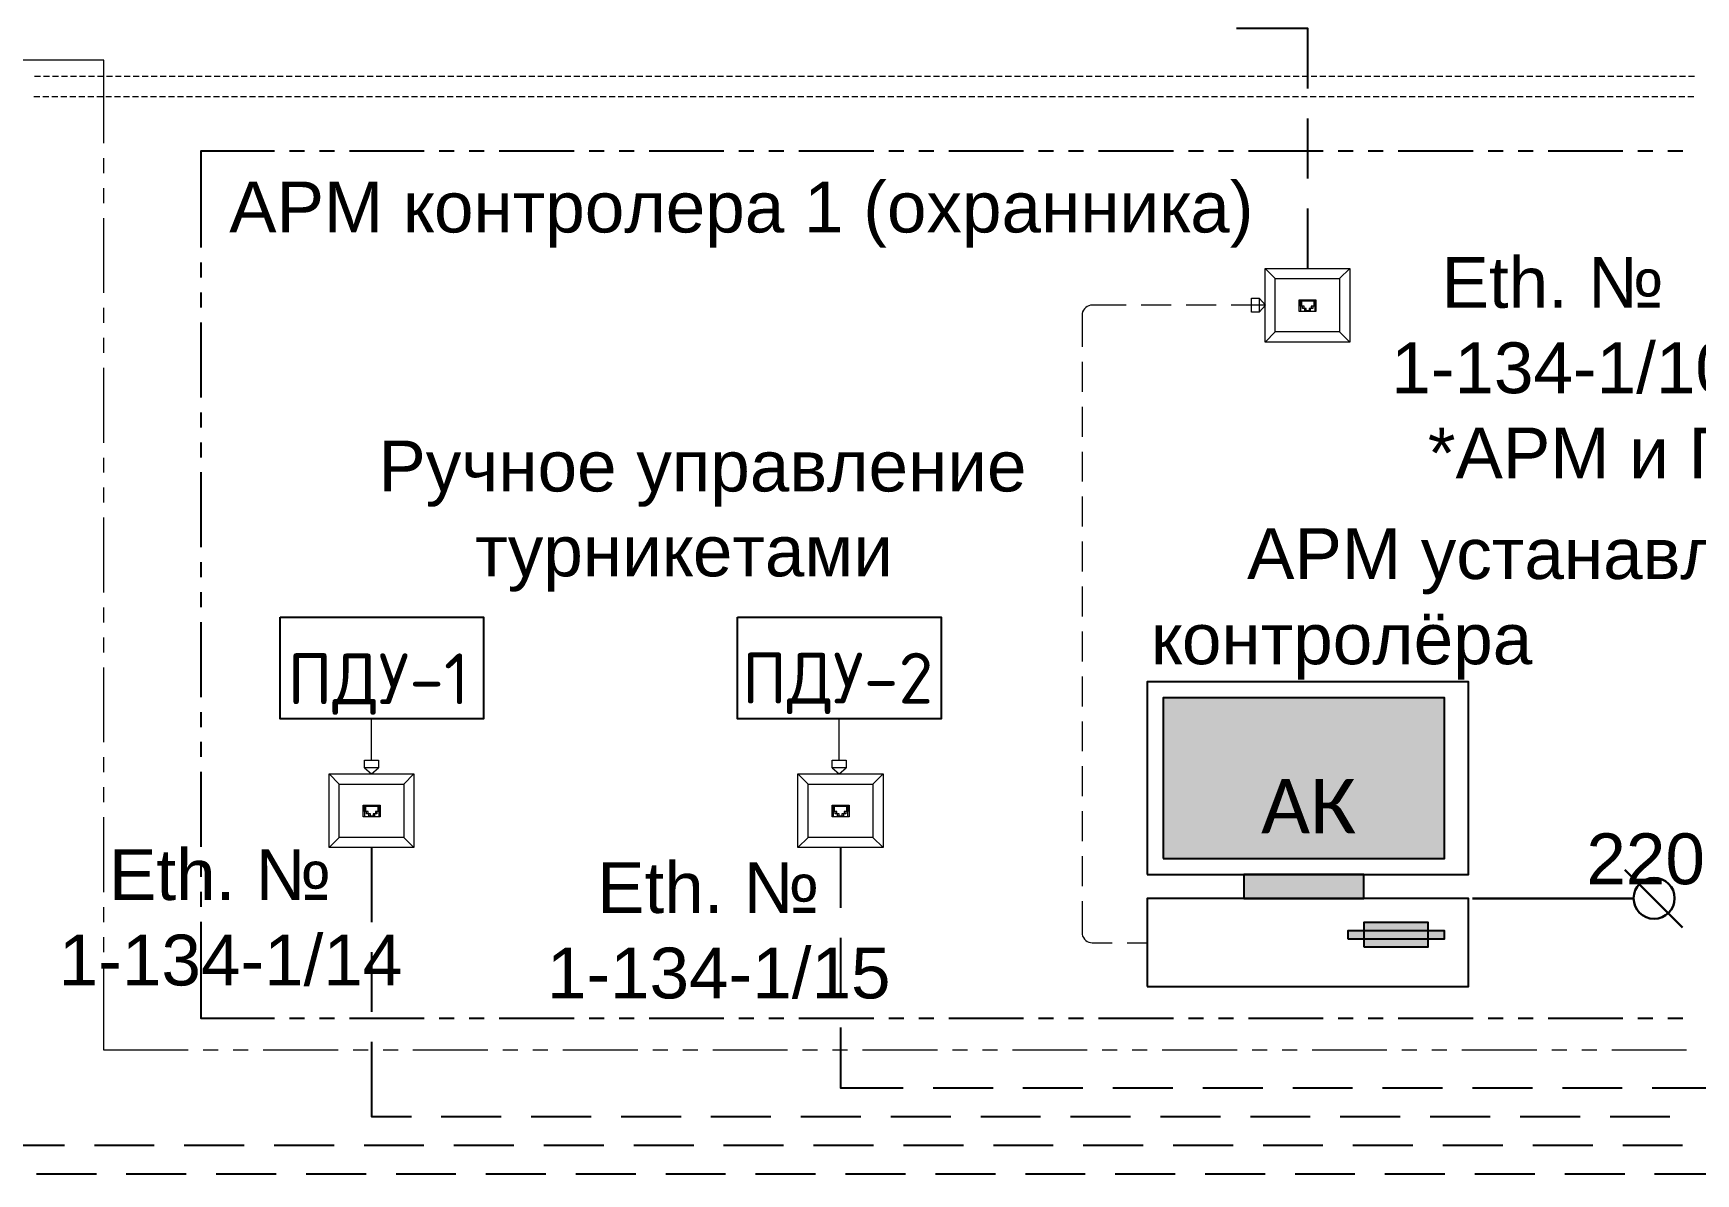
# Model space of a CAD drawing. Header units: millimetres. Extents: x -695119 to 412940, y -249585 to 622758.
# Drawn here: x 14.433 to 18.594, y 3.089 to 5.945 of the extents above; entities that cross this region are included whole.
import ezdxf

# ---------------------------------------------------------------- set-up
doc = ezdxf.new("R2010")
doc.units = ezdxf.units.MM
doc.layers.add('PDF _0', color=7, linetype='Continuous', lineweight=9)
for name, color, linetype in [('PDF __19D-Телекоммуникационные шкафы', 7, 'Continuous'), ('PDF _PDF _Геометрия', 5, 'Continuous'), ('PDF _PDF _Оформление-Надписи', 7, 'Continuous'), ('PDF _PDF _Сплошная заливка', 5, 'Continuous'), ('PDF _UTP', 1, 'Continuous'), ('PDF _Текст', 7, 'Continuous')]:
    doc.layers.add(name, color=color, linetype=linetype)
doc.styles.add('PDF Arial', font='arial.ttf')
doc.styles.add('PDF Calibri', font='calibri.ttf')
doc.styles.add('PDF ISOCPEUR', font='isocpeur.ttf')

msp = doc.modelspace()

# ---------------------------------------------------------------- linework, layer by layer
at = {"layer": 'PDF _0', "lineweight": 25}
for points in [[(15.0512, 4.4829), (15.5604, 4.4829), (15.5604, 4.2287), (15.0512, 4.2287)], [(16.1963, 4.4829), (16.7055, 4.4829), (16.7055, 4.2287), (16.1963, 4.2287)]]:
    msp.add_lwpolyline(points, close=True, dxfattribs=at)
at = {"layer": 'PDF _0', "color": 252, "lineweight": 30, "true_color": 0x989898}
for points in [[(18.4173, 3.8503), (18.5615, 3.7061)], [(18.439, 3.7786), (18.0356, 3.7786)]]:
    msp.add_lwpolyline(points, dxfattribs=at)
msp.add_circle((18.4902, 3.7791), 0.0513, dxfattribs=at)
at = {"layer": 'PDF __19D-Телекоммуникационные шкафы', "color": 5, "lineweight": 25}
for points in [[(17.6231, 5.8063), (17.6231, 5.9563), (17.4447, 5.9563)], [(17.6231, 5.5813), (17.6231, 5.7313)], [(17.6231, 5.3563), (17.6231, 5.5063)], [(15.2796, 3.9061), (15.2796, 3.7195)], [(16.4538, 3.9061), (16.4538, 3.7553)], [(16.4538, 3.6803), (16.4538, 3.5303)], [(15.2796, 3.6445), (15.2796, 3.4944)], [(16.4538, 3.4553), (16.4538, 3.3044), (16.6105, 3.3044)], [(15.2796, 3.4194), (15.2796, 3.2328), (15.3796, 3.2328)], [(16.6855, 3.3044), (16.8355, 3.3044)], [(16.9105, 3.3044), (17.0605, 3.3044)], [(17.1355, 3.3044), (17.2855, 3.3044)], [(17.3606, 3.3044), (17.5106, 3.3044)], [(17.5856, 3.3044), (17.7356, 3.3044)], [(17.8106, 3.3044), (17.9606, 3.3044)], [(18.0356, 3.3044), (18.1856, 3.3044)], [(18.2606, 3.3044), (18.4106, 3.3044)], [(18.4856, 3.3044), (18.6357, 3.3044)], [(15.4546, 3.2328), (15.6046, 3.2328)], [(15.6796, 3.2328), (15.8296, 3.2328)], [(15.9046, 3.2328), (16.0546, 3.2328)], [(16.1296, 3.2328), (16.2796, 3.2328)], [(16.3546, 3.2328), (16.5047, 3.2328)], [(16.5797, 3.2328), (16.7297, 3.2328)], [(16.8047, 3.2328), (16.9547, 3.2328)], [(17.0297, 3.2328), (17.1797, 3.2328)], [(17.2547, 3.2328), (17.4047, 3.2328)], [(17.4797, 3.2328), (17.6297, 3.2328)], [(17.7047, 3.2328), (17.8548, 3.2328)], [(17.9298, 3.2328), (18.0798, 3.2328)], [(18.1548, 3.2328), (18.3048, 3.2328)], [(18.3798, 3.2328), (18.5298, 3.2328)], [(14.3611, 3.1611), (14.5112, 3.1611)], [(14.5862, 3.1611), (14.7362, 3.1611)], [(14.8112, 3.1611), (14.9612, 3.1611)], [(15.0362, 3.1611), (15.1862, 3.1611)], [(15.2612, 3.1611), (15.4112, 3.1611)], [(15.4862, 3.1611), (15.6363, 3.1611)], [(15.7113, 3.1611), (15.8613, 3.1611)], [(15.9363, 3.1611), (16.0863, 3.1611)], [(16.1613, 3.1611), (16.3113, 3.1611)], [(16.3863, 3.1611), (16.5363, 3.1611)], [(16.6113, 3.1611), (16.7613, 3.1611)], [(16.8363, 3.1611), (16.9864, 3.1611)], [(17.0614, 3.1611), (17.2114, 3.1611)], [(17.2864, 3.1611), (17.4364, 3.1611)], [(17.5114, 3.1611), (17.6614, 3.1611)], [(17.7364, 3.1611), (17.8864, 3.1611)], [(17.9614, 3.1611), (18.1114, 3.1611)], [(18.1865, 3.1611), (18.3365, 3.1611)], [(18.4115, 3.1611), (18.5615, 3.1611)], [(14.4412, 3.0894), (14.5912, 3.0894)], [(14.6662, 3.0894), (14.8162, 3.0894)], [(14.8912, 3.0894), (15.0412, 3.0894)], [(15.1162, 3.0894), (15.2662, 3.0894)], [(15.3412, 3.0894), (15.4912, 3.0894)], [(15.5662, 3.0894), (15.7163, 3.0894)], [(15.7913, 3.0894), (15.9413, 3.0894)], [(16.0163, 3.0894), (16.1663, 3.0894)], [(16.2413, 3.0894), (16.3913, 3.0894)], [(16.4663, 3.0894), (16.6163, 3.0894)], [(16.6913, 3.0894), (16.8413, 3.0894)], [(16.9164, 3.0894), (17.0664, 3.0894)], [(17.1414, 3.0894), (17.2914, 3.0894)], [(17.3664, 3.0894), (17.5164, 3.0894)], [(17.5914, 3.0894), (17.7414, 3.0894)], [(17.8164, 3.0894), (17.9664, 3.0894)], [(18.0414, 3.0894), (18.1915, 3.0894)], [(18.2665, 3.0894), (18.4165, 3.0894)], [(18.4915, 3.0894), (18.6415, 3.0894)]]:
    msp.add_lwpolyline(points, dxfattribs=at)
at = {"layer": 'PDF __19D-Телекоммуникационные шкафы', "lineweight": 0}
for points in [[(14.6103, 5.6696), (14.6103, 5.8771), (14.3995, 5.8771)], [(14.6103, 5.5946), (14.6103, 5.6321)], [(14.6103, 5.5196), (14.6103, 5.5571)], [(14.6103, 5.2946), (14.6103, 5.4821)], [(14.6103, 5.2196), (14.6103, 5.2571)], [(14.6103, 5.1446), (14.6103, 5.1821)], [(14.6103, 4.9196), (14.6103, 5.1071)], [(14.6103, 4.8446), (14.6103, 4.8821)], [(14.6103, 4.7695), (14.6103, 4.8071)], [(14.6103, 4.5445), (14.6103, 4.732)], [(14.6103, 4.4695), (14.6103, 4.507)], [(14.6103, 4.3945), (14.6103, 4.432)], [(14.6103, 4.1695), (14.6103, 4.357)], [(14.6103, 4.0945), (14.6103, 4.132)], [(14.6103, 4.0195), (14.6103, 4.057)], [(14.6103, 3.7945), (14.6103, 3.982)], [(14.6103, 3.7195), (14.6103, 3.757)], [(14.6103, 3.6445), (14.6103, 3.682)], [(14.8212, 3.3986), (14.6103, 3.3986), (14.6103, 3.607)], [(14.8962, 3.3986), (14.8587, 3.3986)], [(14.9712, 3.3986), (14.9337, 3.3986)], [(15.1962, 3.3986), (15.0087, 3.3986)], [(15.2712, 3.3986), (15.2337, 3.3986)], [(15.3462, 3.3986), (15.3087, 3.3986)], [(15.5712, 3.3986), (15.3837, 3.3986)], [(15.6463, 3.3986), (15.6087, 3.3986)], [(15.7213, 3.3986), (15.6838, 3.3986)], [(15.9463, 3.3986), (15.7588, 3.3986)], [(16.0213, 3.3986), (15.9838, 3.3986)], [(16.0963, 3.3986), (16.0588, 3.3986)], [(16.3213, 3.3986), (16.1338, 3.3986)], [(16.3963, 3.3986), (16.3588, 3.3986)], [(16.4713, 3.3986), (16.4338, 3.3986)], [(16.6963, 3.3986), (16.5088, 3.3986)], [(16.7713, 3.3986), (16.7338, 3.3986)], [(16.8463, 3.3986), (16.8088, 3.3986)], [(17.0714, 3.3986), (16.8839, 3.3986)], [(17.1464, 3.3986), (17.1089, 3.3986)], [(17.2214, 3.3986), (17.1839, 3.3986)], [(17.4464, 3.3986), (17.2589, 3.3986)], [(17.5214, 3.3986), (17.4839, 3.3986)], [(17.5964, 3.3986), (17.5589, 3.3986)], [(17.8214, 3.3986), (17.6339, 3.3986)], [(17.8964, 3.3986), (17.8589, 3.3986)], [(17.9714, 3.3986), (17.9339, 3.3986)], [(18.1965, 3.3986), (18.0089, 3.3986)], [(18.2715, 3.3986), (18.234, 3.3986)], [(18.3465, 3.3986), (18.309, 3.3986)], [(18.5715, 3.3986), (18.384, 3.3986)]]:
    msp.add_lwpolyline(points, dxfattribs=at)
at = {"layer": 'PDF __19D-Телекоммуникационные шкафы', "lineweight": 25}
for points in [[(14.8537, 5.4079), (14.8537, 5.6505), (15.037, 5.6505)], [(15.0745, 5.6505), (15.112, 5.6505)], [(15.1495, 5.6505), (15.187, 5.6505)], [(15.2246, 5.6505), (15.4121, 5.6505)], [(15.4496, 5.6505), (15.4871, 5.6505)], [(15.5246, 5.6505), (15.5621, 5.6505)], [(15.5996, 5.6505), (15.7871, 5.6505)], [(15.8246, 5.6505), (15.8621, 5.6505)], [(15.8996, 5.6505), (15.9371, 5.6505)], [(15.9746, 5.6505), (16.1621, 5.6505)], [(16.1996, 5.6505), (16.2371, 5.6505)], [(16.2746, 5.6505), (16.3121, 5.6505)], [(16.3496, 5.6505), (16.5372, 5.6505)], [(16.5747, 5.6505), (16.6122, 5.6505)], [(16.6497, 5.6505), (16.6872, 5.6505)], [(16.7247, 5.6505), (16.9122, 5.6505)], [(16.9497, 5.6505), (16.9872, 5.6505)], [(17.0247, 5.6505), (17.0622, 5.6505)], [(17.0997, 5.6505), (17.2872, 5.6505)], [(17.3247, 5.6505), (17.3622, 5.6505)], [(17.3997, 5.6505), (17.4372, 5.6505)], [(17.4747, 5.6505), (17.6622, 5.6505)], [(17.6997, 5.6505), (17.7373, 5.6505)], [(17.7748, 5.6505), (17.8123, 5.6505)], [(17.8498, 5.6505), (18.0373, 5.6505)], [(18.0748, 5.6505), (18.1123, 5.6505)], [(18.1498, 5.6505), (18.1873, 5.6505)], [(18.2248, 5.6505), (18.4123, 5.6505)], [(18.4498, 5.6505), (18.4873, 5.6505)], [(18.5248, 5.6505), (18.5623, 5.6505)], [(14.8537, 5.3329), (14.8537, 5.3704)], [(14.8537, 5.2579), (14.8537, 5.2954)], [(14.8537, 5.0329), (14.8537, 5.2204)], [(14.8537, 4.9579), (14.8537, 4.9954)], [(14.8537, 4.8829), (14.8537, 4.9204)], [(14.8537, 4.6579), (14.8537, 4.8454)], [(14.8537, 4.5829), (14.8537, 4.6204)], [(14.8537, 4.5079), (14.8537, 4.5454)], [(14.8537, 4.2828), (14.8537, 4.4704)], [(14.8537, 4.2078), (14.8537, 4.2453)], [(14.8537, 4.1328), (14.8537, 4.1703)], [(14.8537, 3.9078), (14.8537, 4.0953)], [(14.8537, 3.8328), (14.8537, 3.8703)], [(14.8537, 3.7578), (14.8537, 3.7953)], [(15.037, 3.4778), (14.8537, 3.4778), (14.8537, 3.7203)], [(15.112, 3.4778), (15.0745, 3.4778)], [(15.187, 3.4778), (15.1495, 3.4778)], [(15.4121, 3.4778), (15.2246, 3.4778)], [(15.4871, 3.4778), (15.4496, 3.4778)], [(15.5621, 3.4778), (15.5246, 3.4778)], [(15.7871, 3.4778), (15.5996, 3.4778)], [(15.8621, 3.4778), (15.8246, 3.4778)], [(15.9371, 3.4778), (15.8996, 3.4778)], [(16.1621, 3.4778), (15.9746, 3.4778)], [(16.2371, 3.4778), (16.1996, 3.4778)], [(16.3121, 3.4778), (16.2746, 3.4778)], [(16.5372, 3.4778), (16.3496, 3.4778)], [(16.6122, 3.4778), (16.5747, 3.4778)], [(16.6872, 3.4778), (16.6497, 3.4778)], [(16.9122, 3.4778), (16.7247, 3.4778)], [(16.9872, 3.4778), (16.9497, 3.4778)], [(17.0622, 3.4778), (17.0247, 3.4778)], [(17.2872, 3.4778), (17.0997, 3.4778)], [(17.3622, 3.4778), (17.3247, 3.4778)], [(17.4372, 3.4778), (17.3997, 3.4778)], [(17.6622, 3.4778), (17.4747, 3.4778)], [(17.7373, 3.4778), (17.6997, 3.4778)], [(17.8123, 3.4778), (17.7748, 3.4778)], [(18.0373, 3.4778), (17.8498, 3.4778)], [(18.1123, 3.4778), (18.0748, 3.4778)], [(18.1873, 3.4778), (18.1498, 3.4778)], [(18.4123, 3.4778), (18.2248, 3.4778)], [(18.4873, 3.4778), (18.4498, 3.4778)], [(18.5623, 3.4778), (18.5248, 3.4778)]]:
    msp.add_lwpolyline(points, dxfattribs=at)
at = {"layer": 'PDF _PDF _Геометрия', "lineweight": 25}
for points in [[(17.2214, 3.8386), (18.0256, 3.8386), (18.0256, 4.3212), (17.2214, 4.3212)], [(17.2614, 3.8786), (17.9656, 3.8786), (17.9656, 4.2812), (17.2614, 4.2812)], [(17.4631, 3.7786), (17.7639, 3.7786), (17.7639, 3.8386), (17.4631, 3.8386)], [(17.2214, 3.5578), (18.0256, 3.5578), (18.0256, 3.7786), (17.2214, 3.7786)], [(17.7639, 3.6578), (17.9248, 3.6578), (17.9248, 3.7186), (17.7639, 3.7186)], [(17.7239, 3.6778), (17.9656, 3.6778), (17.9656, 3.6978), (17.7239, 3.6978)]]:
    msp.add_lwpolyline(points, close=True, dxfattribs=at)
at = {"layer": 'PDF _PDF _Оформление-Надписи', "lineweight": 0}
for points in [[(17.5164, 5.3554), (17.7289, 5.3554), (17.7289, 5.1712), (17.5164, 5.1712)], [(17.5414, 5.3304), (17.7031, 5.3304), (17.7031, 5.1971), (17.5414, 5.1971)], [(17.6406, 5.2479), (17.6014, 5.2479), (17.6014, 5.2771), (17.6406, 5.2771)], [(17.6406, 5.2479), (17.6014, 5.2479), (17.6014, 5.2771), (17.6406, 5.2771)], [(17.6206, 5.2746), (17.6381, 5.2746), (17.6381, 5.2613), (17.6322, 5.2613), (17.6322, 5.2554), (17.6264, 5.2554), (17.6264, 5.2496), (17.6156, 5.2496), (17.6156, 5.2554), (17.6097, 5.2554), (17.6097, 5.2613), (17.6039, 5.2613), (17.6039, 5.2746)], [(17.6206, 5.2746), (17.6381, 5.2746), (17.6381, 5.2613), (17.6322, 5.2613), (17.6322, 5.2554), (17.6264, 5.2554), (17.6264, 5.2496), (17.6156, 5.2496), (17.6156, 5.2554), (17.6097, 5.2554), (17.6097, 5.2613), (17.6039, 5.2613), (17.6039, 5.2746)], [(17.6439, 5.2479), (17.6056, 5.2479), (17.6056, 5.2771), (17.6439, 5.2771)], [(17.6439, 5.2479), (17.6056, 5.2479), (17.6056, 5.2771), (17.6439, 5.2771)], [(17.6247, 5.2746), (17.6414, 5.2746), (17.6414, 5.2613), (17.6356, 5.2613), (17.6356, 5.2554), (17.6297, 5.2554), (17.6297, 5.2496), (17.6197, 5.2496), (17.6197, 5.2554), (17.6139, 5.2554), (17.6139, 5.2613), (17.6081, 5.2613), (17.6081, 5.2746)], [(17.6247, 5.2746), (17.6414, 5.2746), (17.6414, 5.2613), (17.6356, 5.2613), (17.6356, 5.2554), (17.6297, 5.2554), (17.6297, 5.2496), (17.6197, 5.2496), (17.6197, 5.2554), (17.6139, 5.2554), (17.6139, 5.2613), (17.6081, 5.2613), (17.6081, 5.2746)], [(15.1737, 4.0903), (15.3862, 4.0903), (15.3862, 3.9061), (15.1737, 3.9061)], [(16.3471, 4.0903), (16.5605, 4.0903), (16.5605, 3.9061), (16.3471, 3.9061)], [(15.1987, 4.0645), (15.3604, 4.0645), (15.3604, 3.9311), (15.1987, 3.9311)], [(16.373, 4.0645), (16.5347, 4.0645), (16.5347, 3.9311), (16.373, 3.9311)], [(15.2979, 3.9828), (15.2587, 3.9828), (15.2587, 4.012), (15.2979, 4.012)], [(15.2979, 3.9828), (15.2587, 3.9828), (15.2587, 4.012), (15.2979, 4.012)], [(15.2779, 4.0095), (15.2954, 4.0095), (15.2954, 3.9962), (15.2896, 3.9962), (15.2896, 3.9903), (15.2837, 3.9903), (15.2837, 3.9845), (15.2729, 3.9845), (15.2729, 3.9903), (15.2671, 3.9903), (15.2671, 3.9962), (15.2612, 3.9962), (15.2612, 4.0095)], [(15.2779, 4.0095), (15.2954, 4.0095), (15.2954, 3.9962), (15.2896, 3.9962), (15.2896, 3.9903), (15.2837, 3.9903), (15.2837, 3.9845), (15.2729, 3.9845), (15.2729, 3.9903), (15.2671, 3.9903), (15.2671, 3.9962), (15.2612, 3.9962), (15.2612, 4.0095)], [(15.3012, 3.9828), (15.2629, 3.9828), (15.2629, 4.012), (15.3012, 4.012)], [(15.3012, 3.9828), (15.2629, 3.9828), (15.2629, 4.012), (15.3012, 4.012)], [(15.2821, 4.0095), (15.2987, 4.0095), (15.2987, 3.9962), (15.2929, 3.9962), (15.2929, 3.9903), (15.2871, 3.9903), (15.2871, 3.9845), (15.2771, 3.9845), (15.2771, 3.9903), (15.2712, 3.9903), (15.2712, 3.9962), (15.2654, 3.9962), (15.2654, 4.0095)], [(15.2821, 4.0095), (15.2987, 4.0095), (15.2987, 3.9962), (15.2929, 3.9962), (15.2929, 3.9903), (15.2871, 3.9903), (15.2871, 3.9845), (15.2771, 3.9845), (15.2771, 3.9903), (15.2712, 3.9903), (15.2712, 3.9962), (15.2654, 3.9962), (15.2654, 4.0095)], [(16.4713, 3.9828), (16.433, 3.9828), (16.433, 4.012), (16.4713, 4.012)], [(16.4713, 3.9828), (16.433, 3.9828), (16.433, 4.012), (16.4713, 4.012)], [(16.4521, 4.0095), (16.4688, 4.0095), (16.4688, 3.9962), (16.463, 3.9962), (16.463, 3.9903), (16.4571, 3.9903), (16.4571, 3.9845), (16.4463, 3.9845), (16.4463, 3.9903), (16.4405, 3.9903), (16.4405, 3.9962), (16.4355, 3.9962), (16.4355, 4.0095)], [(16.4521, 4.0095), (16.4688, 4.0095), (16.4688, 3.9962), (16.463, 3.9962), (16.463, 3.9903), (16.4571, 3.9903), (16.4571, 3.9845), (16.4463, 3.9845), (16.4463, 3.9903), (16.4405, 3.9903), (16.4405, 3.9962), (16.4355, 3.9962), (16.4355, 4.0095)], [(16.4755, 3.9828), (16.4363, 3.9828), (16.4363, 4.012), (16.4755, 4.012)], [(16.4755, 3.9828), (16.4363, 3.9828), (16.4363, 4.012), (16.4755, 4.012)], [(16.4563, 4.0095), (16.473, 4.0095), (16.473, 3.9962), (16.4672, 3.9962), (16.4672, 3.9903), (16.4613, 3.9903), (16.4613, 3.9845), (16.4505, 3.9845), (16.4505, 3.9903), (16.4446, 3.9903), (16.4446, 3.9962), (16.4388, 3.9962), (16.4388, 4.0095)], [(16.4563, 4.0095), (16.473, 4.0095), (16.473, 3.9962), (16.4672, 3.9962), (16.4672, 3.9903), (16.4613, 3.9903), (16.4613, 3.9845), (16.4505, 3.9845), (16.4505, 3.9903), (16.4446, 3.9903), (16.4446, 3.9962), (16.4388, 3.9962), (16.4388, 4.0095)]]:
    msp.add_lwpolyline(points, close=True, dxfattribs=at)
for points in [[(17.5414, 5.3304), (17.5164, 5.3554)], [(17.7031, 5.3304), (17.7289, 5.3554)], [(17.5414, 5.1971), (17.5164, 5.1712)], [(17.7031, 5.1971), (17.7289, 5.1712)], [(15.1987, 4.0645), (15.1737, 4.0903)], [(15.3604, 4.0645), (15.3862, 4.0903)], [(16.373, 4.0645), (16.3471, 4.0903)], [(16.5347, 4.0645), (16.5605, 4.0903)], [(15.1987, 3.9311), (15.1737, 3.9061)], [(15.3604, 3.9311), (15.3862, 3.9061)], [(16.373, 3.9311), (16.3471, 3.9061)], [(16.5347, 3.9311), (16.5605, 3.9061)]]:
    msp.add_lwpolyline(points, dxfattribs=at)
at = {"layer": 'PDF _PDF _Сплошная заливка', "color": 7, "lineweight": 15, "true_color": 0xffffff, "transparency": 33554559}
for points in [[(17.9656, 4.2812), (17.2614, 4.2812), (17.9656, 3.8786)], [(17.2614, 4.2812), (17.9656, 3.8786), (17.2614, 3.8786)]]:
    msp.add_solid(points, dxfattribs=at)
at = {"layer": 'PDF _PDF _Сплошная заливка', "lineweight": 15, "transparency": 33554559}
for points in [[(17.7639, 3.8386), (17.4631, 3.8386), (17.7639, 3.7786)], [(17.4631, 3.8386), (17.7639, 3.7786), (17.4631, 3.7786)], [(17.9248, 3.7186), (17.7639, 3.7186), (17.9248, 3.6578)], [(17.7639, 3.7186), (17.9248, 3.6578), (17.7639, 3.6578)], [(17.9656, 3.6978), (17.7239, 3.6978), (17.9656, 3.6778)], [(17.7239, 3.6978), (17.9656, 3.6778), (17.7239, 3.6778)]]:
    msp.add_solid(points, dxfattribs=at)
at = {"layer": 'PDF _UTP', "lineweight": 0}
for points in [[(14.4512, 5.8363), (14.4362, 5.8363)], [(14.4737, 5.8363), (14.4587, 5.8363)], [(14.4962, 5.8363), (14.4812, 5.8363)], [(14.5187, 5.8363), (14.5037, 5.8363)], [(14.5412, 5.8363), (14.5262, 5.8363)], [(14.5637, 5.8363), (14.5487, 5.8363)], [(14.5862, 5.8363), (14.5712, 5.8363)], [(14.6087, 5.8363), (14.5937, 5.8363)], [(14.6312, 5.8363), (14.6162, 5.8363)], [(14.6537, 5.8363), (14.6387, 5.8363)], [(14.6762, 5.8363), (14.6612, 5.8363)], [(14.6987, 5.8363), (14.6837, 5.8363)], [(14.7212, 5.8363), (14.7062, 5.8363)], [(14.7437, 5.8363), (14.7287, 5.8363)], [(14.7662, 5.8363), (14.7512, 5.8363)], [(14.7887, 5.8363), (14.7737, 5.8363)], [(14.8112, 5.8363), (14.7962, 5.8363)], [(14.8337, 5.8363), (14.8187, 5.8363)], [(14.8562, 5.8363), (14.8412, 5.8363)], [(14.8787, 5.8363), (14.8637, 5.8363)], [(14.9012, 5.8363), (14.8862, 5.8363)], [(14.9237, 5.8363), (14.9087, 5.8363)], [(14.9462, 5.8363), (14.9312, 5.8363)], [(14.9687, 5.8363), (14.9537, 5.8363)], [(14.9912, 5.8363), (14.9762, 5.8363)], [(15.0137, 5.8363), (14.9987, 5.8363)], [(15.0362, 5.8363), (15.0212, 5.8363)], [(15.0587, 5.8363), (15.0437, 5.8363)], [(15.0812, 5.8363), (15.0662, 5.8363)], [(15.1037, 5.8363), (15.0887, 5.8363)], [(15.1262, 5.8363), (15.1112, 5.8363)], [(15.1487, 5.8363), (15.1337, 5.8363)], [(15.1712, 5.8363), (15.1562, 5.8363)], [(15.1937, 5.8363), (15.1787, 5.8363)], [(15.2162, 5.8363), (15.2012, 5.8363)], [(15.2387, 5.8363), (15.2237, 5.8363)], [(15.2612, 5.8363), (15.2462, 5.8363)], [(15.2837, 5.8363), (15.2687, 5.8363)], [(15.3062, 5.8363), (15.2912, 5.8363)], [(15.3287, 5.8363), (15.3137, 5.8363)], [(15.3512, 5.8363), (15.3362, 5.8363)], [(15.3737, 5.8363), (15.3587, 5.8363)], [(15.3962, 5.8363), (15.3812, 5.8363)], [(15.4187, 5.8363), (15.4037, 5.8363)], [(15.4412, 5.8363), (15.4262, 5.8363)], [(15.4637, 5.8363), (15.4487, 5.8363)], [(15.4862, 5.8363), (15.4712, 5.8363)], [(15.5087, 5.8363), (15.4937, 5.8363)], [(15.5312, 5.8363), (15.5162, 5.8363)], [(15.5537, 5.8363), (15.5387, 5.8363)], [(15.5762, 5.8363), (15.5612, 5.8363)], [(15.5987, 5.8363), (15.5837, 5.8363)], [(15.6212, 5.8363), (15.6062, 5.8363)], [(15.6438, 5.8363), (15.6288, 5.8363)], [(15.6663, 5.8363), (15.6513, 5.8363)], [(15.6888, 5.8363), (15.6738, 5.8363)], [(15.7113, 5.8363), (15.6963, 5.8363)], [(15.7338, 5.8363), (15.7188, 5.8363)], [(15.7563, 5.8363), (15.7413, 5.8363)], [(15.7788, 5.8363), (15.7638, 5.8363)], [(15.8013, 5.8363), (15.7863, 5.8363)], [(15.8238, 5.8363), (15.8088, 5.8363)], [(15.8463, 5.8363), (15.8313, 5.8363)], [(15.8688, 5.8363), (15.8538, 5.8363)], [(15.8913, 5.8363), (15.8763, 5.8363)], [(15.9138, 5.8363), (15.8988, 5.8363)], [(15.9363, 5.8363), (15.9213, 5.8363)], [(15.9588, 5.8363), (15.9438, 5.8363)], [(15.9813, 5.8363), (15.9663, 5.8363)], [(16.0038, 5.8363), (15.9888, 5.8363)], [(16.0263, 5.8363), (16.0113, 5.8363)], [(16.0488, 5.8363), (16.0338, 5.8363)], [(16.0713, 5.8363), (16.0563, 5.8363)], [(16.0938, 5.8363), (16.0788, 5.8363)], [(16.1163, 5.8363), (16.1013, 5.8363)], [(16.1388, 5.8363), (16.1238, 5.8363)], [(16.1613, 5.8363), (16.1463, 5.8363)], [(16.1838, 5.8363), (16.1688, 5.8363)], [(16.2063, 5.8363), (16.1913, 5.8363)], [(16.2288, 5.8363), (16.2138, 5.8363)], [(16.2513, 5.8363), (16.2363, 5.8363)], [(16.2738, 5.8363), (16.2588, 5.8363)], [(16.2963, 5.8363), (16.2813, 5.8363)], [(16.3188, 5.8363), (16.3038, 5.8363)], [(16.3413, 5.8363), (16.3263, 5.8363)], [(16.3638, 5.8363), (16.3488, 5.8363)], [(16.3863, 5.8363), (16.3713, 5.8363)], [(16.4088, 5.8363), (16.3938, 5.8363)], [(16.4313, 5.8363), (16.4163, 5.8363)], [(16.4538, 5.8363), (16.4388, 5.8363)], [(16.4763, 5.8363), (16.4613, 5.8363)], [(16.4988, 5.8363), (16.4838, 5.8363)], [(16.5213, 5.8363), (16.5063, 5.8363)], [(16.5438, 5.8363), (16.5288, 5.8363)], [(16.5663, 5.8363), (16.5513, 5.8363)], [(16.5888, 5.8363), (16.5738, 5.8363)], [(16.6113, 5.8363), (16.5963, 5.8363)], [(16.6338, 5.8363), (16.6188, 5.8363)], [(16.6563, 5.8363), (16.6413, 5.8363)], [(16.6788, 5.8363), (16.6638, 5.8363)], [(16.7013, 5.8363), (16.6863, 5.8363)], [(16.7238, 5.8363), (16.7088, 5.8363)], [(16.7463, 5.8363), (16.7313, 5.8363)], [(16.7688, 5.8363), (16.7538, 5.8363)], [(16.7913, 5.8363), (16.7763, 5.8363)], [(16.8138, 5.8363), (16.7988, 5.8363)], [(16.8363, 5.8363), (16.8213, 5.8363)], [(16.8588, 5.8363), (16.8438, 5.8363)], [(16.8814, 5.8363), (16.8663, 5.8363)], [(16.9039, 5.8363), (16.8889, 5.8363)], [(16.9264, 5.8363), (16.9114, 5.8363)], [(16.9489, 5.8363), (16.9339, 5.8363)], [(16.9714, 5.8363), (16.9564, 5.8363)], [(16.9939, 5.8363), (16.9789, 5.8363)], [(17.0164, 5.8363), (17.0014, 5.8363)], [(17.0389, 5.8363), (17.0239, 5.8363)], [(17.0614, 5.8363), (17.0464, 5.8363)], [(17.0839, 5.8363), (17.0689, 5.8363)], [(17.1064, 5.8363), (17.0914, 5.8363)], [(17.1289, 5.8363), (17.1139, 5.8363)], [(17.1514, 5.8363), (17.1364, 5.8363)], [(17.1739, 5.8363), (17.1589, 5.8363)], [(17.1964, 5.8363), (17.1814, 5.8363)], [(17.2189, 5.8363), (17.2039, 5.8363)], [(17.2414, 5.8363), (17.2264, 5.8363)], [(17.2639, 5.8363), (17.2489, 5.8363)], [(17.2864, 5.8363), (17.2714, 5.8363)], [(17.3089, 5.8363), (17.2939, 5.8363)], [(17.3314, 5.8363), (17.3164, 5.8363)], [(17.3539, 5.8363), (17.3389, 5.8363)], [(17.3764, 5.8363), (17.3614, 5.8363)], [(17.3989, 5.8363), (17.3839, 5.8363)], [(17.4214, 5.8363), (17.4064, 5.8363)], [(17.4439, 5.8363), (17.4289, 5.8363)], [(17.4664, 5.8363), (17.4514, 5.8363)], [(17.4889, 5.8363), (17.4739, 5.8363)], [(17.5114, 5.8363), (17.4964, 5.8363)], [(17.5339, 5.8363), (17.5189, 5.8363)], [(17.5564, 5.8363), (17.5414, 5.8363)], [(17.5789, 5.8363), (17.5639, 5.8363)], [(17.6014, 5.8363), (17.5864, 5.8363)], [(17.6239, 5.8363), (17.6089, 5.8363)], [(17.6464, 5.8363), (17.6314, 5.8363)], [(17.6689, 5.8363), (17.6539, 5.8363)], [(17.6914, 5.8363), (17.6764, 5.8363)], [(17.7139, 5.8363), (17.6989, 5.8363)], [(17.7364, 5.8363), (17.7214, 5.8363)], [(17.7589, 5.8363), (17.7439, 5.8363)], [(17.7814, 5.8363), (17.7664, 5.8363)], [(17.8039, 5.8363), (17.7889, 5.8363)], [(17.8264, 5.8363), (17.8114, 5.8363)], [(17.8489, 5.8363), (17.8339, 5.8363)], [(17.8714, 5.8363), (17.8564, 5.8363)], [(17.8939, 5.8363), (17.8789, 5.8363)], [(17.9164, 5.8363), (17.9014, 5.8363)], [(17.9389, 5.8363), (17.9239, 5.8363)], [(17.9614, 5.8363), (17.9464, 5.8363)], [(17.9839, 5.8363), (17.9689, 5.8363)], [(18.0064, 5.8363), (17.9914, 5.8363)], [(18.0289, 5.8363), (18.0139, 5.8363)], [(18.0514, 5.8363), (18.0364, 5.8363)], [(18.0739, 5.8363), (18.0589, 5.8363)], [(18.0964, 5.8363), (18.0814, 5.8363)], [(18.1189, 5.8363), (18.1039, 5.8363)], [(18.1415, 5.8363), (18.1265, 5.8363)], [(18.164, 5.8363), (18.149, 5.8363)], [(18.1865, 5.8363), (18.1715, 5.8363)], [(18.209, 5.8363), (18.194, 5.8363)], [(18.2315, 5.8363), (18.2165, 5.8363)], [(18.254, 5.8363), (18.239, 5.8363)], [(18.2765, 5.8363), (18.2615, 5.8363)], [(18.299, 5.8363), (18.284, 5.8363)], [(18.3215, 5.8363), (18.3065, 5.8363)], [(18.344, 5.8363), (18.329, 5.8363)], [(18.3665, 5.8363), (18.3515, 5.8363)], [(18.389, 5.8363), (18.374, 5.8363)], [(18.4115, 5.8363), (18.3965, 5.8363)], [(18.434, 5.8363), (18.419, 5.8363)], [(18.4565, 5.8363), (18.4415, 5.8363)], [(18.479, 5.8363), (18.464, 5.8363)], [(18.5015, 5.8363), (18.4865, 5.8363)], [(18.524, 5.8363), (18.509, 5.8363)], [(18.5465, 5.8363), (18.5315, 5.8363)], [(18.569, 5.8363), (18.554, 5.8363)], [(18.5915, 5.8363), (18.5765, 5.8363)], [(14.4345, 5.7863), (14.4495, 5.7863)], [(14.457, 5.7863), (14.472, 5.7863)], [(14.4795, 5.7863), (14.4945, 5.7863)], [(14.502, 5.7863), (14.517, 5.7863)], [(14.5245, 5.7863), (14.5395, 5.7863)], [(14.547, 5.7863), (14.562, 5.7863)], [(14.5695, 5.7863), (14.5845, 5.7863)], [(14.592, 5.7863), (14.607, 5.7863)], [(14.6145, 5.7863), (14.6295, 5.7863)], [(14.637, 5.7863), (14.652, 5.7863)], [(14.6595, 5.7863), (14.6745, 5.7863)], [(14.682, 5.7863), (14.697, 5.7863)], [(14.7045, 5.7863), (14.7195, 5.7863)], [(14.727, 5.7863), (14.742, 5.7863)], [(14.7495, 5.7863), (14.7645, 5.7863)], [(14.772, 5.7863), (14.787, 5.7863)], [(14.7945, 5.7863), (14.8095, 5.7863)], [(14.817, 5.7863), (14.832, 5.7863)], [(14.8395, 5.7863), (14.8545, 5.7863)], [(14.862, 5.7863), (14.877, 5.7863)], [(14.8845, 5.7863), (14.8995, 5.7863)], [(14.907, 5.7863), (14.922, 5.7863)], [(14.9295, 5.7863), (14.9445, 5.7863)], [(14.952, 5.7863), (14.967, 5.7863)], [(14.9745, 5.7863), (14.9895, 5.7863)], [(14.997, 5.7863), (15.012, 5.7863)], [(15.0195, 5.7863), (15.0345, 5.7863)], [(15.042, 5.7863), (15.057, 5.7863)], [(15.0645, 5.7863), (15.0795, 5.7863)], [(15.087, 5.7863), (15.102, 5.7863)], [(15.1095, 5.7863), (15.1245, 5.7863)], [(15.132, 5.7863), (15.147, 5.7863)], [(15.1545, 5.7863), (15.1695, 5.7863)], [(15.177, 5.7863), (15.192, 5.7863)], [(15.1995, 5.7863), (15.2146, 5.7863)], [(15.2221, 5.7863), (15.2371, 5.7863)], [(15.2446, 5.7863), (15.2596, 5.7863)], [(15.2671, 5.7863), (15.2821, 5.7863)], [(15.2896, 5.7863), (15.3046, 5.7863)], [(15.3121, 5.7863), (15.3271, 5.7863)], [(15.3346, 5.7863), (15.3496, 5.7863)], [(15.3571, 5.7863), (15.3721, 5.7863)], [(15.3796, 5.7863), (15.3946, 5.7863)], [(15.4021, 5.7863), (15.4171, 5.7863)], [(15.4246, 5.7863), (15.4396, 5.7863)], [(15.4471, 5.7863), (15.4621, 5.7863)], [(15.4696, 5.7863), (15.4846, 5.7863)], [(15.4921, 5.7863), (15.5071, 5.7863)], [(15.5146, 5.7863), (15.5296, 5.7863)], [(15.5371, 5.7863), (15.5521, 5.7863)], [(15.5596, 5.7863), (15.5746, 5.7863)], [(15.5821, 5.7863), (15.5971, 5.7863)], [(15.6046, 5.7863), (15.6196, 5.7863)], [(15.6271, 5.7863), (15.6421, 5.7863)], [(15.6496, 5.7863), (15.6646, 5.7863)], [(15.6721, 5.7863), (15.6871, 5.7863)], [(15.6946, 5.7863), (15.7096, 5.7863)], [(15.7171, 5.7863), (15.7321, 5.7863)], [(15.7396, 5.7863), (15.7546, 5.7863)], [(15.7621, 5.7863), (15.7771, 5.7863)], [(15.7846, 5.7863), (15.7996, 5.7863)], [(15.8071, 5.7863), (15.8221, 5.7863)], [(15.8296, 5.7863), (15.8446, 5.7863)], [(15.8521, 5.7863), (15.8671, 5.7863)], [(15.8746, 5.7863), (15.8896, 5.7863)], [(15.8971, 5.7863), (15.9121, 5.7863)], [(15.9196, 5.7863), (15.9346, 5.7863)], [(15.9421, 5.7863), (15.9571, 5.7863)], [(15.9646, 5.7863), (15.9796, 5.7863)], [(15.9871, 5.7863), (16.0021, 5.7863)], [(16.0096, 5.7863), (16.0246, 5.7863)], [(16.0321, 5.7863), (16.0471, 5.7863)], [(16.0546, 5.7863), (16.0696, 5.7863)], [(16.0771, 5.7863), (16.0921, 5.7863)], [(16.0996, 5.7863), (16.1146, 5.7863)], [(16.1221, 5.7863), (16.1371, 5.7863)], [(16.1446, 5.7863), (16.1596, 5.7863)], [(16.1671, 5.7863), (16.1821, 5.7863)], [(16.1896, 5.7863), (16.2046, 5.7863)], [(16.2121, 5.7863), (16.2271, 5.7863)], [(16.2346, 5.7863), (16.2496, 5.7863)], [(16.2571, 5.7863), (16.2721, 5.7863)], [(16.2796, 5.7863), (16.2946, 5.7863)], [(16.3021, 5.7863), (16.3171, 5.7863)], [(16.3246, 5.7863), (16.3396, 5.7863)], [(16.3471, 5.7863), (16.3621, 5.7863)], [(16.3696, 5.7863), (16.3846, 5.7863)], [(16.3921, 5.7863), (16.4071, 5.7863)], [(16.4146, 5.7863), (16.4296, 5.7863)], [(16.4371, 5.7863), (16.4521, 5.7863)], [(16.4597, 5.7863), (16.4747, 5.7863)], [(16.4822, 5.7863), (16.4972, 5.7863)], [(16.5047, 5.7863), (16.5197, 5.7863)], [(16.5272, 5.7863), (16.5422, 5.7863)], [(16.5497, 5.7863), (16.5647, 5.7863)], [(16.5722, 5.7863), (16.5872, 5.7863)], [(16.5947, 5.7863), (16.6097, 5.7863)], [(16.6172, 5.7863), (16.6322, 5.7863)], [(16.6397, 5.7863), (16.6547, 5.7863)], [(16.6622, 5.7863), (16.6772, 5.7863)], [(16.6847, 5.7863), (16.6997, 5.7863)], [(16.7072, 5.7863), (16.7222, 5.7863)], [(16.7297, 5.7863), (16.7447, 5.7863)], [(16.7522, 5.7863), (16.7672, 5.7863)], [(16.7747, 5.7863), (16.7897, 5.7863)], [(16.7972, 5.7863), (16.8122, 5.7863)], [(16.8197, 5.7863), (16.8347, 5.7863)], [(16.8422, 5.7863), (16.8572, 5.7863)], [(16.8647, 5.7863), (16.8797, 5.7863)], [(16.8872, 5.7863), (16.9022, 5.7863)], [(16.9097, 5.7863), (16.9247, 5.7863)], [(16.9322, 5.7863), (16.9472, 5.7863)], [(16.9547, 5.7863), (16.9697, 5.7863)], [(16.9772, 5.7863), (16.9922, 5.7863)], [(16.9997, 5.7863), (17.0147, 5.7863)], [(17.0222, 5.7863), (17.0372, 5.7863)], [(17.0447, 5.7863), (17.0597, 5.7863)], [(17.0672, 5.7863), (17.0822, 5.7863)], [(17.0897, 5.7863), (17.1047, 5.7863)], [(17.1122, 5.7863), (17.1272, 5.7863)], [(17.1347, 5.7863), (17.1497, 5.7863)], [(17.1572, 5.7863), (17.1722, 5.7863)], [(17.1797, 5.7863), (17.1947, 5.7863)], [(17.2022, 5.7863), (17.2172, 5.7863)], [(17.2247, 5.7863), (17.2397, 5.7863)], [(17.2472, 5.7863), (17.2622, 5.7863)], [(17.2697, 5.7863), (17.2847, 5.7863)], [(17.2922, 5.7863), (17.3072, 5.7863)], [(17.3147, 5.7863), (17.3297, 5.7863)], [(17.3372, 5.7863), (17.3522, 5.7863)], [(17.3597, 5.7863), (17.3747, 5.7863)], [(17.3822, 5.7863), (17.3972, 5.7863)], [(17.4047, 5.7863), (17.4197, 5.7863)], [(17.4272, 5.7863), (17.4422, 5.7863)], [(17.4497, 5.7863), (17.4647, 5.7863)], [(17.4722, 5.7863), (17.4872, 5.7863)], [(17.4947, 5.7863), (17.5097, 5.7863)], [(17.5172, 5.7863), (17.5322, 5.7863)], [(17.5397, 5.7863), (17.5547, 5.7863)], [(17.5622, 5.7863), (17.5772, 5.7863)], [(17.5847, 5.7863), (17.5997, 5.7863)], [(17.6072, 5.7863), (17.6222, 5.7863)], [(17.6297, 5.7863), (17.6447, 5.7863)], [(17.6522, 5.7863), (17.6672, 5.7863)], [(17.6747, 5.7863), (17.6897, 5.7863)], [(17.6972, 5.7863), (17.7123, 5.7863)], [(17.7198, 5.7863), (17.7348, 5.7863)], [(17.7423, 5.7863), (17.7573, 5.7863)], [(17.7648, 5.7863), (17.7798, 5.7863)], [(17.7873, 5.7863), (17.8023, 5.7863)], [(17.8098, 5.7863), (17.8248, 5.7863)], [(17.8323, 5.7863), (17.8473, 5.7863)], [(17.8548, 5.7863), (17.8698, 5.7863)], [(17.8773, 5.7863), (17.8923, 5.7863)], [(17.8998, 5.7863), (17.9148, 5.7863)], [(17.9223, 5.7863), (17.9373, 5.7863)], [(17.9448, 5.7863), (17.9598, 5.7863)], [(17.9673, 5.7863), (17.9823, 5.7863)], [(17.9898, 5.7863), (18.0048, 5.7863)], [(18.0123, 5.7863), (18.0273, 5.7863)], [(18.0348, 5.7863), (18.0498, 5.7863)], [(18.0573, 5.7863), (18.0723, 5.7863)], [(18.0798, 5.7863), (18.0948, 5.7863)], [(18.1023, 5.7863), (18.1173, 5.7863)], [(18.1248, 5.7863), (18.1398, 5.7863)], [(18.1473, 5.7863), (18.1623, 5.7863)], [(18.1698, 5.7863), (18.1848, 5.7863)], [(18.1923, 5.7863), (18.2073, 5.7863)], [(18.2148, 5.7863), (18.2298, 5.7863)], [(18.2373, 5.7863), (18.2523, 5.7863)], [(18.2598, 5.7863), (18.2748, 5.7863)], [(18.2823, 5.7863), (18.2973, 5.7863)], [(18.3048, 5.7863), (18.3198, 5.7863)], [(18.3273, 5.7863), (18.3423, 5.7863)], [(18.3498, 5.7863), (18.3648, 5.7863)], [(18.3723, 5.7863), (18.3873, 5.7863)], [(18.3948, 5.7863), (18.4098, 5.7863)], [(18.4173, 5.7863), (18.4323, 5.7863)], [(18.4398, 5.7863), (18.4548, 5.7863)], [(18.4623, 5.7863), (18.4773, 5.7863)], [(18.4848, 5.7863), (18.4998, 5.7863)], [(18.5073, 5.7863), (18.5223, 5.7863)], [(18.5298, 5.7863), (18.5448, 5.7863)], [(18.5523, 5.7863), (18.5673, 5.7863)], [(18.5748, 5.7863), (18.5898, 5.7863)]]:
    msp.add_lwpolyline(points, dxfattribs=at)
at = {"layer": 'PDF _UTP', "color": 5, "lineweight": 0}
for points in [[(17.1689, 5.2638), (17.0839, 5.2638), (17.0797, 5.2638), (17.0755, 5.2621), (17.0714, 5.2604), (17.068, 5.2579), (17.0647, 5.2546), (17.0622, 5.2513), (17.0597, 5.2471), (17.0589, 5.2429), (17.0589, 5.2388), (17.0589, 5.1596)], [(17.2814, 5.2638), (17.2064, 5.2638)], [(17.3939, 5.2638), (17.3189, 5.2638)], [(17.5014, 5.2463), (17.5172, 5.2638), (17.4314, 5.2638)], [(17.5172, 5.2638), (17.5014, 5.2813)], [(17.0589, 5.1221), (17.0589, 5.0471)], [(17.0589, 5.0096), (17.0589, 4.9346)], [(17.0589, 4.8971), (17.0589, 4.8221)], [(17.0589, 4.7845), (17.0589, 4.7095)], [(17.0589, 4.672), (17.0589, 4.597)], [(17.0589, 4.5595), (17.0589, 4.4845)], [(17.0589, 4.447), (17.0589, 4.372)], [(17.0589, 4.3345), (17.0589, 4.2595)], [(15.2796, 4.1245), (15.2796, 4.2287)], [(16.4505, 4.1245), (16.4505, 4.2287)], [(17.0589, 4.222), (17.0589, 4.147)], [(15.2621, 4.1053), (15.2796, 4.0903), (15.2971, 4.1053)], [(16.433, 4.1053), (16.4505, 4.0903), (16.468, 4.1053)], [(17.0589, 4.1095), (17.0589, 4.0345)], [(17.0589, 3.997), (17.0589, 3.922)], [(17.0589, 3.8845), (17.0589, 3.8095)], [(17.0589, 3.772), (17.0589, 3.6936), (17.0589, 3.6895), (17.0597, 3.6845), (17.0622, 3.6811), (17.0647, 3.677), (17.068, 3.6736), (17.0714, 3.6711), (17.0755, 3.6695), (17.0797, 3.6686), (17.0839, 3.6678), (17.1339, 3.6678)], [(17.1714, 3.6678), (17.2214, 3.6678)]]:
    msp.add_lwpolyline(points, dxfattribs=at)
for points in [[(17.4822, 5.2463), (17.4822, 5.2813), (17.5014, 5.2813), (17.5014, 5.2463)], [(15.2621, 4.1245), (15.2971, 4.1245), (15.2971, 4.1053), (15.2621, 4.1053)], [(16.433, 4.1245), (16.468, 4.1245), (16.468, 4.1053), (16.433, 4.1053)]]:
    msp.add_lwpolyline(points, close=True, dxfattribs=at)

# ---------------------------------------------------------------- texts
at = {"layer": 'PDF _Текст', "color": 252, "lineweight": 15, "true_color": 0x989898, "attachment_point": 7, "style": 'PDF Arial'}
for s, insert, char_height in [('АРМ контролера 1 (охранника)', (14.9237, 5.4075), 0.127311), ('Eth. №', (17.9581, 5.2558), 0.12731), ('1-134-1/10', (17.8323, 5.0416), 0.12731), ('*АРМ и ПДУ', (17.9239, 4.7933), 0.12731), ('Ручное управление', (15.2971, 4.7591), 0.127311), ('АРМ устанавливает ДИТ', (17.4714, 4.5399), 0.127311), ('турникетами', (15.5396, 4.5466), 0.127311), ('контролёра', (17.2305, 4.3266), 0.12731), ('220В', (18.3206, 3.8124), 0.12731), ('Eth. №', (14.6228, 3.7732), 0.12731), ('Eth. №', (15.8446, 3.7407), 0.12731), ('1-134-1/14', (14.497, 3.559), 0.12731), ('1-134-1/15', (15.7188, 3.5265), 0.12731)]:
    msp.add_mtext(s, dxfattribs=dict(at, insert=insert, char_height=char_height))
at = {"layer": 'PDF _Текст', "lineweight": 15, "char_height": 0.12731, "attachment_point": 7, "style": 'PDF ISOCPEUR'}
for s, insert in [('ПДУ-1', (15.0695, 4.2385)), ('ПДУ-2', (16.2071, 4.2402))]:
    msp.add_mtext(s, dxfattribs=dict(at, insert=insert))
at = {"layer": 'PDF _Текст', "color": 8, "lineweight": 15, "true_color": 0x767676, "insert": (17.5064, 3.9418), "char_height": 0.13607, "attachment_point": 7, "style": 'PDF Calibri'}
msp.add_mtext('АК', dxfattribs=at)

doc.saveas('drawing.dxf')
